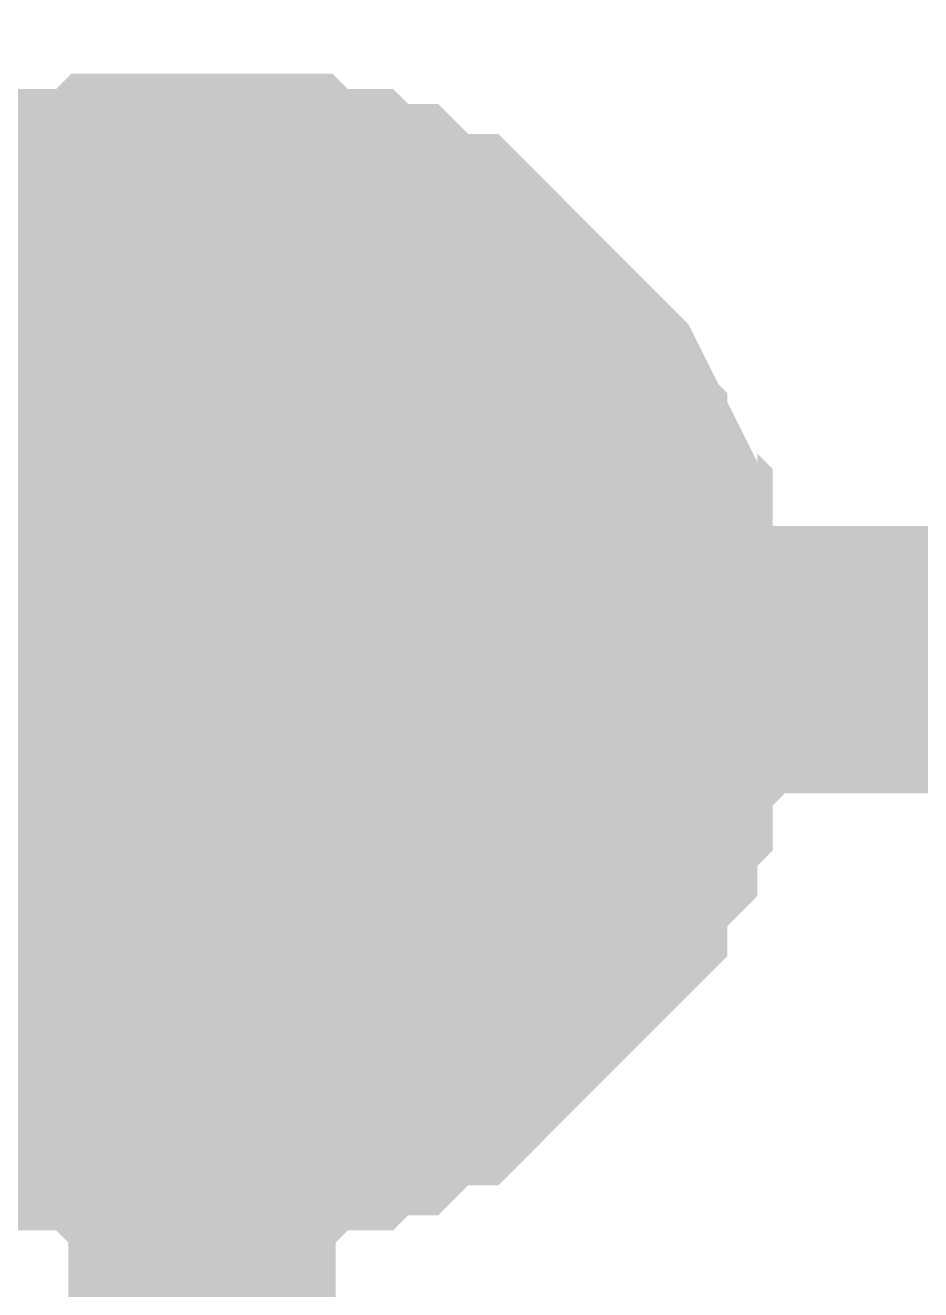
# Model space of a CAD drawing. Header units: inches. Extents: x 0 to 9.5, y -0.01 to 7.51.
# Drawn here: x 4.4926 to 4.5321, y 5.8722 to 5.928 of the extents above; entities that cross this region are included whole.
import ezdxf

# ---------------------------------------------------------------- set-up
doc = ezdxf.new("R2010")
doc.units = ezdxf.units.IN
doc.header["$MEASUREMENT"] = 0
doc.layers.add('Sheet', color=255, linetype='Continuous')

msp = doc.modelspace()

# ---------------------------------------------------------------- linework, layer by layer
at = {"layer": 'Sheet'}
for points in [[(4.300694, 5.999867, 0.0118, 0.0118, 0), (4.300694, 5.899991, 0.0118, 0.0118, 0), (4.500385, 5.899991, 0.0118, 0.0118, 0), (4.800589, 5.899991, 0.0118, 0.0118, 0), (4.800589, 6.39937, 0.0118, 0.0118, 0)], [(4.486407, 5.913974, 0.0118, 0.0118, 0), (4.487073, 5.91464, 0.0118, 0.0118, 0), (4.487738, 5.915305, 0.0118, 0.0118, 0), (4.488404, 5.915971, 0.0118, 0.0118, 0), (4.48907, 5.916637, 0.0118, 0.0118, 0), (4.489735, 5.917303, 0.0118, 0.0118, 0), (4.491066, 5.917303, 0.0118, 0.0118, 0), (4.491732, 5.917969, 0.0118, 0.0118, 0), (4.492398, 5.918635, 0.0118, 0.0118, 0), (4.493729, 5.918635, 0.0118, 0.0118, 0), (4.494395, 5.9193, 0.0118, 0.0118, 0), (4.49506, 5.9193, 0.0118, 0.0118, 0), (4.496392, 5.9193, 0.0118, 0.0118, 0), (4.497057, 5.919966, 0.0118, 0.0118, 0), (4.498388, 5.919966, 0.0118, 0.0118, 0), (4.499054, 5.919966, 0.0118, 0.0118, 0), (4.500385, 5.919966, 0.0118, 0.0118, 0)], [(4.486407, 5.913974, 0.0118, 0.0118, 0), (4.487073, 5.91464, 0.0118, 0.0118, 0), (4.487738, 5.915305, 0.0118, 0.0118, 0), (4.488404, 5.915971, 0.0118, 0.0118, 0), (4.48907, 5.916637, 0.0118, 0.0118, 0), (4.489735, 5.917303, 0.0118, 0.0118, 0), (4.491066, 5.917303, 0.0118, 0.0118, 0), (4.491732, 5.917969, 0.0118, 0.0118, 0), (4.492398, 5.918635, 0.0118, 0.0118, 0), (4.493729, 5.918635, 0.0118, 0.0118, 0), (4.494395, 5.9193, 0.0118, 0.0118, 0), (4.49506, 5.9193, 0.0118, 0.0118, 0), (4.496392, 5.9193, 0.0118, 0.0118, 0), (4.497057, 5.919966, 0.0118, 0.0118, 0), (4.498388, 5.919966, 0.0118, 0.0118, 0), (4.499054, 5.919966, 0.0118, 0.0118, 0), (4.500385, 5.919966, 0.0118, 0.0118, 0)], [(4.486407, 5.913974, 0.0118, 0.0118, 0), (4.487073, 5.91464, 0.0118, 0.0118, 0), (4.487738, 5.915305, 0.0118, 0.0118, 0), (4.488404, 5.915971, 0.0118, 0.0118, 0), (4.48907, 5.916637, 0.0118, 0.0118, 0), (4.489735, 5.917303, 0.0118, 0.0118, 0), (4.491066, 5.917303, 0.0118, 0.0118, 0), (4.491732, 5.917969, 0.0118, 0.0118, 0), (4.492398, 5.918635, 0.0118, 0.0118, 0), (4.493729, 5.918635, 0.0118, 0.0118, 0), (4.494395, 5.9193, 0.0118, 0.0118, 0), (4.49506, 5.9193, 0.0118, 0.0118, 0), (4.496392, 5.9193, 0.0118, 0.0118, 0), (4.497057, 5.919966, 0.0118, 0.0118, 0), (4.498388, 5.919966, 0.0118, 0.0118, 0), (4.499054, 5.919966, 0.0118, 0.0118, 0), (4.500385, 5.919966, 0.0118, 0.0118, 0)], [(4.486407, 5.913974, 0.0118, 0.0118, 0), (4.487073, 5.91464, 0.0118, 0.0118, 0), (4.487738, 5.915305, 0.0118, 0.0118, 0), (4.488404, 5.915971, 0.0118, 0.0118, 0), (4.48907, 5.916637, 0.0118, 0.0118, 0), (4.489735, 5.917303, 0.0118, 0.0118, 0), (4.491066, 5.917303, 0.0118, 0.0118, 0), (4.491732, 5.917969, 0.0118, 0.0118, 0), (4.492398, 5.918635, 0.0118, 0.0118, 0), (4.493729, 5.918635, 0.0118, 0.0118, 0), (4.494395, 5.9193, 0.0118, 0.0118, 0), (4.49506, 5.9193, 0.0118, 0.0118, 0), (4.496392, 5.9193, 0.0118, 0.0118, 0), (4.497057, 5.919966, 0.0118, 0.0118, 0), (4.498388, 5.919966, 0.0118, 0.0118, 0), (4.499054, 5.919966, 0.0118, 0.0118, 0), (4.500385, 5.919966, 0.0118, 0.0118, 0)], [(4.500385, 5.919966, 0.0118, 0.0118, 0), (4.500385, 5.919966, 0.0118, 0.0118, 0)], [(4.500385, 5.919966, 0.0118, 0.0118, 0), (4.501717, 5.919966, 0.0118, 0.0118, 0), (4.502382, 5.919966, 0.0118, 0.0118, 0), (4.503714, 5.919966, 0.0118, 0.0118, 0), (4.504379, 5.9193, 0.0118, 0.0118, 0), (4.50571, 5.9193, 0.0118, 0.0118, 0), (4.506376, 5.9193, 0.0118, 0.0118, 0), (4.507042, 5.918635, 0.0118, 0.0118, 0), (4.508373, 5.918635, 0.0118, 0.0118, 0), (4.509039, 5.917969, 0.0118, 0.0118, 0), (4.509704, 5.917303, 0.0118, 0.0118, 0), (4.511036, 5.917303, 0.0118, 0.0118, 0), (4.511701, 5.916637, 0.0118, 0.0118, 0), (4.512367, 5.915971, 0.0118, 0.0118, 0), (4.513033, 5.915305, 0.0118, 0.0118, 0), (4.513698, 5.91464, 0.0118, 0.0118, 0), (4.514364, 5.913974, 0.0118, 0.0118, 0), (4.515029, 5.913308, 0.0118, 0.0118, 0), (4.515695, 5.912642, 0.0118, 0.0118, 0), (4.516361, 5.911976, 0.0118, 0.0118, 0), (4.517026, 5.91131, 0.0118, 0.0118, 0), (4.517692, 5.909979, 0.0118, 0.0118, 0), (4.517692, 5.909313, 0.0118, 0.0118, 0), (4.518358, 5.908647, 0.0118, 0.0118, 0), (4.519023, 5.907315, 0.0118, 0.0118, 0), (4.519023, 5.90665, 0.0118, 0.0118, 0), (4.519689, 5.905984, 0.0118, 0.0118, 0), (4.519689, 5.904652, 0.0118, 0.0118, 0), (4.519689, 5.903986, 0.0118, 0.0118, 0), (4.520355, 5.902654, 0.0118, 0.0118, 0), (4.520355, 5.901989, 0.0118, 0.0118, 0), (4.520355, 5.900657, 0.0118, 0.0118, 0), (4.520355, 5.899991, 0.0118, 0.0118, 0)], [(4.500385, 5.919966, 0.0118, 0.0118, 0), (4.500385, 5.919966, 0.0118, 0.0118, 0)], [(4.500385, 5.919966, 0.0118, 0.0118, 0), (4.501717, 5.919966, 0.0118, 0.0118, 0), (4.502382, 5.919966, 0.0118, 0.0118, 0), (4.503714, 5.919966, 0.0118, 0.0118, 0), (4.504379, 5.9193, 0.0118, 0.0118, 0), (4.50571, 5.9193, 0.0118, 0.0118, 0), (4.506376, 5.9193, 0.0118, 0.0118, 0), (4.507042, 5.918635, 0.0118, 0.0118, 0), (4.508373, 5.918635, 0.0118, 0.0118, 0), (4.509039, 5.917969, 0.0118, 0.0118, 0), (4.509704, 5.917303, 0.0118, 0.0118, 0), (4.511036, 5.917303, 0.0118, 0.0118, 0), (4.511701, 5.916637, 0.0118, 0.0118, 0), (4.512367, 5.915971, 0.0118, 0.0118, 0), (4.513033, 5.915305, 0.0118, 0.0118, 0), (4.513698, 5.91464, 0.0118, 0.0118, 0), (4.514364, 5.913974, 0.0118, 0.0118, 0), (4.515029, 5.913308, 0.0118, 0.0118, 0), (4.515695, 5.912642, 0.0118, 0.0118, 0), (4.516361, 5.911976, 0.0118, 0.0118, 0), (4.517026, 5.91131, 0.0118, 0.0118, 0), (4.517692, 5.909979, 0.0118, 0.0118, 0), (4.517692, 5.909313, 0.0118, 0.0118, 0), (4.518358, 5.908647, 0.0118, 0.0118, 0), (4.519023, 5.907315, 0.0118, 0.0118, 0), (4.519023, 5.90665, 0.0118, 0.0118, 0), (4.519689, 5.905984, 0.0118, 0.0118, 0), (4.519689, 5.904652, 0.0118, 0.0118, 0), (4.519689, 5.903986, 0.0118, 0.0118, 0), (4.520355, 5.902654, 0.0118, 0.0118, 0), (4.520355, 5.901989, 0.0118, 0.0118, 0), (4.520355, 5.900657, 0.0118, 0.0118, 0), (4.520355, 5.899991, 0.0118, 0.0118, 0)], [(4.500385, 5.919966, 0.0118, 0.0118, 0), (4.500385, 5.919966, 0.0118, 0.0118, 0)], [(4.500385, 5.919966, 0.0118, 0.0118, 0), (4.501717, 5.919966, 0.0118, 0.0118, 0), (4.502382, 5.919966, 0.0118, 0.0118, 0), (4.503714, 5.919966, 0.0118, 0.0118, 0), (4.504379, 5.9193, 0.0118, 0.0118, 0), (4.50571, 5.9193, 0.0118, 0.0118, 0), (4.506376, 5.9193, 0.0118, 0.0118, 0), (4.507042, 5.918635, 0.0118, 0.0118, 0), (4.508373, 5.918635, 0.0118, 0.0118, 0), (4.509039, 5.917969, 0.0118, 0.0118, 0), (4.509704, 5.917303, 0.0118, 0.0118, 0), (4.511036, 5.917303, 0.0118, 0.0118, 0), (4.511701, 5.916637, 0.0118, 0.0118, 0), (4.512367, 5.915971, 0.0118, 0.0118, 0), (4.513033, 5.915305, 0.0118, 0.0118, 0), (4.513698, 5.91464, 0.0118, 0.0118, 0), (4.514364, 5.913974, 0.0118, 0.0118, 0), (4.515029, 5.913308, 0.0118, 0.0118, 0), (4.515695, 5.912642, 0.0118, 0.0118, 0), (4.516361, 5.911976, 0.0118, 0.0118, 0), (4.517026, 5.91131, 0.0118, 0.0118, 0), (4.517692, 5.909979, 0.0118, 0.0118, 0), (4.517692, 5.909313, 0.0118, 0.0118, 0), (4.518358, 5.908647, 0.0118, 0.0118, 0), (4.519023, 5.907315, 0.0118, 0.0118, 0), (4.519023, 5.90665, 0.0118, 0.0118, 0), (4.519689, 5.905984, 0.0118, 0.0118, 0), (4.519689, 5.904652, 0.0118, 0.0118, 0), (4.519689, 5.903986, 0.0118, 0.0118, 0), (4.520355, 5.902654, 0.0118, 0.0118, 0), (4.520355, 5.901989, 0.0118, 0.0118, 0), (4.520355, 5.900657, 0.0118, 0.0118, 0), (4.520355, 5.899991, 0.0118, 0.0118, 0)], [(4.500385, 5.919966, 0.0118, 0.0118, 0), (4.500385, 5.919966, 0.0118, 0.0118, 0)], [(4.500385, 5.919966, 0.0118, 0.0118, 0), (4.501717, 5.919966, 0.0118, 0.0118, 0), (4.502382, 5.919966, 0.0118, 0.0118, 0), (4.503714, 5.919966, 0.0118, 0.0118, 0), (4.504379, 5.9193, 0.0118, 0.0118, 0), (4.50571, 5.9193, 0.0118, 0.0118, 0), (4.506376, 5.9193, 0.0118, 0.0118, 0), (4.507042, 5.918635, 0.0118, 0.0118, 0), (4.508373, 5.918635, 0.0118, 0.0118, 0), (4.509039, 5.917969, 0.0118, 0.0118, 0), (4.509704, 5.917303, 0.0118, 0.0118, 0), (4.511036, 5.917303, 0.0118, 0.0118, 0), (4.511701, 5.916637, 0.0118, 0.0118, 0), (4.512367, 5.915971, 0.0118, 0.0118, 0), (4.513033, 5.915305, 0.0118, 0.0118, 0), (4.513698, 5.91464, 0.0118, 0.0118, 0), (4.514364, 5.913974, 0.0118, 0.0118, 0), (4.515029, 5.913308, 0.0118, 0.0118, 0), (4.515695, 5.912642, 0.0118, 0.0118, 0), (4.516361, 5.911976, 0.0118, 0.0118, 0), (4.517026, 5.91131, 0.0118, 0.0118, 0), (4.517692, 5.909979, 0.0118, 0.0118, 0), (4.517692, 5.909313, 0.0118, 0.0118, 0), (4.518358, 5.908647, 0.0118, 0.0118, 0), (4.519023, 5.907315, 0.0118, 0.0118, 0), (4.519023, 5.90665, 0.0118, 0.0118, 0), (4.519689, 5.905984, 0.0118, 0.0118, 0), (4.519689, 5.904652, 0.0118, 0.0118, 0), (4.519689, 5.903986, 0.0118, 0.0118, 0), (4.520355, 5.902654, 0.0118, 0.0118, 0), (4.520355, 5.901989, 0.0118, 0.0118, 0), (4.520355, 5.900657, 0.0118, 0.0118, 0), (4.520355, 5.899991, 0.0118, 0.0118, 0)], [(4.489735, 5.917303, 0.0039, 0.0039, 0), (4.491066, 5.917303, 0.0039, 0.0039, 0), (4.491732, 5.917969, 0.0039, 0.0039, 0), (4.492398, 5.918635, 0.0039, 0.0039, 0), (4.493729, 5.918635, 0.0039, 0.0039, 0), (4.494395, 5.9193, 0.0039, 0.0039, 0), (4.49506, 5.9193, 0.0039, 0.0039, 0), (4.496392, 5.9193, 0.0039, 0.0039, 0), (4.497057, 5.919966, 0.0039, 0.0039, 0), (4.498388, 5.919966, 0.0039, 0.0039, 0), (4.499054, 5.919966, 0.0039, 0.0039, 0), (4.500385, 5.919966, 0.0039, 0.0039, 0)], [(4.489735, 5.917303, 0.0039, 0.0039, 0), (4.491066, 5.917303, 0.0039, 0.0039, 0), (4.491732, 5.917969, 0.0039, 0.0039, 0), (4.492398, 5.918635, 0.0039, 0.0039, 0), (4.493729, 5.918635, 0.0039, 0.0039, 0), (4.494395, 5.9193, 0.0039, 0.0039, 0), (4.49506, 5.9193, 0.0039, 0.0039, 0), (4.496392, 5.9193, 0.0039, 0.0039, 0), (4.497057, 5.919966, 0.0039, 0.0039, 0), (4.498388, 5.919966, 0.0039, 0.0039, 0), (4.499054, 5.919966, 0.0039, 0.0039, 0), (4.500385, 5.919966, 0.0039, 0.0039, 0)], [(4.489735, 5.917303, 0.0039, 0.0039, 0), (4.491066, 5.917303, 0.0039, 0.0039, 0), (4.491732, 5.917969, 0.0039, 0.0039, 0), (4.492398, 5.918635, 0.0039, 0.0039, 0), (4.493729, 5.918635, 0.0039, 0.0039, 0), (4.494395, 5.9193, 0.0039, 0.0039, 0), (4.49506, 5.9193, 0.0039, 0.0039, 0), (4.496392, 5.9193, 0.0039, 0.0039, 0), (4.497057, 5.919966, 0.0039, 0.0039, 0), (4.498388, 5.919966, 0.0039, 0.0039, 0), (4.499054, 5.919966, 0.0039, 0.0039, 0), (4.500385, 5.919966, 0.0039, 0.0039, 0)], [(4.489735, 5.917303, 0.0039, 0.0039, 0), (4.491066, 5.917303, 0.0039, 0.0039, 0), (4.491732, 5.917969, 0.0039, 0.0039, 0), (4.492398, 5.918635, 0.0039, 0.0039, 0), (4.493729, 5.918635, 0.0039, 0.0039, 0), (4.494395, 5.9193, 0.0039, 0.0039, 0), (4.49506, 5.9193, 0.0039, 0.0039, 0), (4.496392, 5.9193, 0.0039, 0.0039, 0), (4.497057, 5.919966, 0.0039, 0.0039, 0), (4.498388, 5.919966, 0.0039, 0.0039, 0), (4.499054, 5.919966, 0.0039, 0.0039, 0), (4.500385, 5.919966, 0.0039, 0.0039, 0)], [(4.500385, 5.919966, 0.0039, 0.0039, 0), (4.500385, 5.919966, 0.0039, 0.0039, 0)], [(4.500385, 5.919966, 0.0039, 0.0039, 0), (4.501717, 5.919966, 0.0039, 0.0039, 0), (4.502382, 5.919966, 0.0039, 0.0039, 0), (4.503714, 5.919966, 0.0039, 0.0039, 0), (4.504379, 5.9193, 0.0039, 0.0039, 0), (4.50571, 5.9193, 0.0039, 0.0039, 0), (4.506376, 5.9193, 0.0039, 0.0039, 0), (4.507042, 5.918635, 0.0039, 0.0039, 0), (4.508373, 5.918635, 0.0039, 0.0039, 0), (4.509039, 5.917969, 0.0039, 0.0039, 0), (4.509704, 5.917303, 0.0039, 0.0039, 0), (4.511036, 5.917303, 0.0039, 0.0039, 0), (4.511701, 5.916637, 0.0039, 0.0039, 0), (4.512367, 5.915971, 0.0039, 0.0039, 0), (4.513033, 5.915305, 0.0039, 0.0039, 0), (4.513698, 5.91464, 0.0039, 0.0039, 0), (4.514364, 5.913974, 0.0039, 0.0039, 0), (4.515029, 5.913308, 0.0039, 0.0039, 0), (4.515695, 5.912642, 0.0039, 0.0039, 0), (4.516361, 5.911976, 0.0039, 0.0039, 0), (4.517026, 5.91131, 0.0039, 0.0039, 0), (4.517692, 5.909979, 0.0039, 0.0039, 0), (4.517692, 5.909313, 0.0039, 0.0039, 0), (4.518358, 5.908647, 0.0039, 0.0039, 0), (4.519023, 5.907315, 0.0039, 0.0039, 0), (4.519023, 5.90665, 0.0039, 0.0039, 0), (4.519689, 5.905984, 0.0039, 0.0039, 0), (4.519689, 5.904652, 0.0039, 0.0039, 0), (4.519689, 5.903986, 0.0039, 0.0039, 0), (4.520355, 5.902654, 0.0039, 0.0039, 0), (4.520355, 5.901989, 0.0039, 0.0039, 0), (4.520355, 5.900657, 0.0039, 0.0039, 0), (4.520355, 5.899991, 0.0039, 0.0039, 0)], [(4.500385, 5.919966, 0.0039, 0.0039, 0), (4.500385, 5.919966, 0.0039, 0.0039, 0)], [(4.500385, 5.919966, 0.0039, 0.0039, 0), (4.501717, 5.919966, 0.0039, 0.0039, 0), (4.502382, 5.919966, 0.0039, 0.0039, 0), (4.503714, 5.919966, 0.0039, 0.0039, 0), (4.504379, 5.9193, 0.0039, 0.0039, 0), (4.50571, 5.9193, 0.0039, 0.0039, 0), (4.506376, 5.9193, 0.0039, 0.0039, 0), (4.507042, 5.918635, 0.0039, 0.0039, 0), (4.508373, 5.918635, 0.0039, 0.0039, 0), (4.509039, 5.917969, 0.0039, 0.0039, 0), (4.509704, 5.917303, 0.0039, 0.0039, 0), (4.511036, 5.917303, 0.0039, 0.0039, 0), (4.511701, 5.916637, 0.0039, 0.0039, 0), (4.512367, 5.915971, 0.0039, 0.0039, 0), (4.513033, 5.915305, 0.0039, 0.0039, 0), (4.513698, 5.91464, 0.0039, 0.0039, 0), (4.514364, 5.913974, 0.0039, 0.0039, 0), (4.515029, 5.913308, 0.0039, 0.0039, 0), (4.515695, 5.912642, 0.0039, 0.0039, 0), (4.516361, 5.911976, 0.0039, 0.0039, 0), (4.517026, 5.91131, 0.0039, 0.0039, 0), (4.517692, 5.909979, 0.0039, 0.0039, 0), (4.517692, 5.909313, 0.0039, 0.0039, 0), (4.518358, 5.908647, 0.0039, 0.0039, 0), (4.519023, 5.907315, 0.0039, 0.0039, 0), (4.519023, 5.90665, 0.0039, 0.0039, 0), (4.519689, 5.905984, 0.0039, 0.0039, 0), (4.519689, 5.904652, 0.0039, 0.0039, 0), (4.519689, 5.903986, 0.0039, 0.0039, 0), (4.520355, 5.902654, 0.0039, 0.0039, 0), (4.520355, 5.901989, 0.0039, 0.0039, 0), (4.520355, 5.900657, 0.0039, 0.0039, 0), (4.520355, 5.899991, 0.0039, 0.0039, 0)], [(4.500385, 5.919966, 0.0039, 0.0039, 0), (4.500385, 5.919966, 0.0039, 0.0039, 0)], [(4.500385, 5.919966, 0.0039, 0.0039, 0), (4.501717, 5.919966, 0.0039, 0.0039, 0), (4.502382, 5.919966, 0.0039, 0.0039, 0), (4.503714, 5.919966, 0.0039, 0.0039, 0), (4.504379, 5.9193, 0.0039, 0.0039, 0), (4.50571, 5.9193, 0.0039, 0.0039, 0), (4.506376, 5.9193, 0.0039, 0.0039, 0), (4.507042, 5.918635, 0.0039, 0.0039, 0), (4.508373, 5.918635, 0.0039, 0.0039, 0), (4.509039, 5.917969, 0.0039, 0.0039, 0), (4.509704, 5.917303, 0.0039, 0.0039, 0), (4.511036, 5.917303, 0.0039, 0.0039, 0), (4.511701, 5.916637, 0.0039, 0.0039, 0), (4.512367, 5.915971, 0.0039, 0.0039, 0), (4.513033, 5.915305, 0.0039, 0.0039, 0), (4.513698, 5.91464, 0.0039, 0.0039, 0), (4.514364, 5.913974, 0.0039, 0.0039, 0), (4.515029, 5.913308, 0.0039, 0.0039, 0), (4.515695, 5.912642, 0.0039, 0.0039, 0), (4.516361, 5.911976, 0.0039, 0.0039, 0), (4.517026, 5.91131, 0.0039, 0.0039, 0), (4.517692, 5.909979, 0.0039, 0.0039, 0), (4.517692, 5.909313, 0.0039, 0.0039, 0), (4.518358, 5.908647, 0.0039, 0.0039, 0), (4.519023, 5.907315, 0.0039, 0.0039, 0), (4.519023, 5.90665, 0.0039, 0.0039, 0), (4.519689, 5.905984, 0.0039, 0.0039, 0), (4.519689, 5.904652, 0.0039, 0.0039, 0), (4.519689, 5.903986, 0.0039, 0.0039, 0), (4.520355, 5.902654, 0.0039, 0.0039, 0), (4.520355, 5.901989, 0.0039, 0.0039, 0), (4.520355, 5.900657, 0.0039, 0.0039, 0), (4.520355, 5.899991, 0.0039, 0.0039, 0)], [(4.500385, 5.919966, 0.0039, 0.0039, 0), (4.500385, 5.919966, 0.0039, 0.0039, 0)], [(4.500385, 5.919966, 0.0039, 0.0039, 0), (4.501717, 5.919966, 0.0039, 0.0039, 0), (4.502382, 5.919966, 0.0039, 0.0039, 0), (4.503714, 5.919966, 0.0039, 0.0039, 0), (4.504379, 5.9193, 0.0039, 0.0039, 0), (4.50571, 5.9193, 0.0039, 0.0039, 0), (4.506376, 5.9193, 0.0039, 0.0039, 0), (4.507042, 5.918635, 0.0039, 0.0039, 0), (4.508373, 5.918635, 0.0039, 0.0039, 0), (4.509039, 5.917969, 0.0039, 0.0039, 0), (4.509704, 5.917303, 0.0039, 0.0039, 0), (4.511036, 5.917303, 0.0039, 0.0039, 0), (4.511701, 5.916637, 0.0039, 0.0039, 0), (4.512367, 5.915971, 0.0039, 0.0039, 0), (4.513033, 5.915305, 0.0039, 0.0039, 0), (4.513698, 5.91464, 0.0039, 0.0039, 0), (4.514364, 5.913974, 0.0039, 0.0039, 0), (4.515029, 5.913308, 0.0039, 0.0039, 0), (4.515695, 5.912642, 0.0039, 0.0039, 0), (4.516361, 5.911976, 0.0039, 0.0039, 0), (4.517026, 5.91131, 0.0039, 0.0039, 0), (4.517692, 5.909979, 0.0039, 0.0039, 0), (4.517692, 5.909313, 0.0039, 0.0039, 0), (4.518358, 5.908647, 0.0039, 0.0039, 0), (4.519023, 5.907315, 0.0039, 0.0039, 0), (4.519023, 5.90665, 0.0039, 0.0039, 0), (4.519689, 5.905984, 0.0039, 0.0039, 0), (4.519689, 5.904652, 0.0039, 0.0039, 0), (4.519689, 5.903986, 0.0039, 0.0039, 0), (4.520355, 5.902654, 0.0039, 0.0039, 0), (4.520355, 5.901989, 0.0039, 0.0039, 0), (4.520355, 5.900657, 0.0039, 0.0039, 0), (4.520355, 5.899991, 0.0039, 0.0039, 0)], [(4.500385, 5.899991, 0.0118, 0.0118, 0), (4.500385, 5.79945, 0.0118, 0.0118, 0)], [(4.520355, 5.899991, 0.0118, 0.0118, 0), (4.520355, 5.898659, 0.0118, 0.0118, 0), (4.520355, 5.897994, 0.0118, 0.0118, 0), (4.520355, 5.896662, 0.0118, 0.0118, 0), (4.519689, 5.895996, 0.0118, 0.0118, 0), (4.519689, 5.894664, 0.0118, 0.0118, 0), (4.519689, 5.893999, 0.0118, 0.0118, 0), (4.519023, 5.893333, 0.0118, 0.0118, 0), (4.519023, 5.892001, 0.0118, 0.0118, 0), (4.518358, 5.891335, 0.0118, 0.0118, 0), (4.517692, 5.890669, 0.0118, 0.0118, 0), (4.517692, 5.889338, 0.0118, 0.0118, 0), (4.517026, 5.888672, 0.0118, 0.0118, 0), (4.516361, 5.888006, 0.0118, 0.0118, 0), (4.515695, 5.88734, 0.0118, 0.0118, 0), (4.515029, 5.886674, 0.0118, 0.0118, 0), (4.514364, 5.886009, 0.0118, 0.0118, 0), (4.513698, 5.885343, 0.0118, 0.0118, 0), (4.513033, 5.884677, 0.0118, 0.0118, 0), (4.512367, 5.884011, 0.0118, 0.0118, 0), (4.511701, 5.883345, 0.0118, 0.0118, 0), (4.511036, 5.882679, 0.0118, 0.0118, 0), (4.509704, 5.882679, 0.0118, 0.0118, 0), (4.509039, 5.882013, 0.0118, 0.0118, 0), (4.508373, 5.881348, 0.0118, 0.0118, 0), (4.507042, 5.881348, 0.0118, 0.0118, 0), (4.506376, 5.880682, 0.0118, 0.0118, 0), (4.50571, 5.880682, 0.0118, 0.0118, 0), (4.504379, 5.880682, 0.0118, 0.0118, 0), (4.503714, 5.880016, 0.0118, 0.0118, 0), (4.502382, 5.880016, 0.0118, 0.0118, 0), (4.501717, 5.880016, 0.0118, 0.0118, 0), (4.500385, 5.880016, 0.0118, 0.0118, 0)], [(4.520355, 5.899991, 0.0118, 0.0118, 0), (4.520355, 5.898659, 0.0118, 0.0118, 0), (4.520355, 5.897994, 0.0118, 0.0118, 0), (4.520355, 5.896662, 0.0118, 0.0118, 0), (4.519689, 5.895996, 0.0118, 0.0118, 0), (4.519689, 5.894664, 0.0118, 0.0118, 0), (4.519689, 5.893999, 0.0118, 0.0118, 0), (4.519023, 5.893333, 0.0118, 0.0118, 0), (4.519023, 5.892001, 0.0118, 0.0118, 0), (4.518358, 5.891335, 0.0118, 0.0118, 0), (4.517692, 5.890669, 0.0118, 0.0118, 0), (4.517692, 5.889338, 0.0118, 0.0118, 0), (4.517026, 5.888672, 0.0118, 0.0118, 0), (4.516361, 5.888006, 0.0118, 0.0118, 0), (4.515695, 5.88734, 0.0118, 0.0118, 0), (4.515029, 5.886674, 0.0118, 0.0118, 0), (4.514364, 5.886009, 0.0118, 0.0118, 0), (4.513698, 5.885343, 0.0118, 0.0118, 0), (4.513033, 5.884677, 0.0118, 0.0118, 0), (4.512367, 5.884011, 0.0118, 0.0118, 0), (4.511701, 5.883345, 0.0118, 0.0118, 0), (4.511036, 5.882679, 0.0118, 0.0118, 0), (4.509704, 5.882679, 0.0118, 0.0118, 0), (4.509039, 5.882013, 0.0118, 0.0118, 0), (4.508373, 5.881348, 0.0118, 0.0118, 0), (4.507042, 5.881348, 0.0118, 0.0118, 0), (4.506376, 5.880682, 0.0118, 0.0118, 0), (4.50571, 5.880682, 0.0118, 0.0118, 0), (4.504379, 5.880682, 0.0118, 0.0118, 0), (4.503714, 5.880016, 0.0118, 0.0118, 0), (4.502382, 5.880016, 0.0118, 0.0118, 0), (4.501717, 5.880016, 0.0118, 0.0118, 0), (4.500385, 5.880016, 0.0118, 0.0118, 0)], [(4.520355, 5.899991, 0.0118, 0.0118, 0), (4.520355, 5.898659, 0.0118, 0.0118, 0), (4.520355, 5.897994, 0.0118, 0.0118, 0), (4.520355, 5.896662, 0.0118, 0.0118, 0), (4.519689, 5.895996, 0.0118, 0.0118, 0), (4.519689, 5.894664, 0.0118, 0.0118, 0), (4.519689, 5.893999, 0.0118, 0.0118, 0), (4.519023, 5.893333, 0.0118, 0.0118, 0), (4.519023, 5.892001, 0.0118, 0.0118, 0), (4.518358, 5.891335, 0.0118, 0.0118, 0), (4.517692, 5.890669, 0.0118, 0.0118, 0), (4.517692, 5.889338, 0.0118, 0.0118, 0), (4.517026, 5.888672, 0.0118, 0.0118, 0), (4.516361, 5.888006, 0.0118, 0.0118, 0), (4.515695, 5.88734, 0.0118, 0.0118, 0), (4.515029, 5.886674, 0.0118, 0.0118, 0), (4.514364, 5.886009, 0.0118, 0.0118, 0), (4.513698, 5.885343, 0.0118, 0.0118, 0), (4.513033, 5.884677, 0.0118, 0.0118, 0), (4.512367, 5.884011, 0.0118, 0.0118, 0), (4.511701, 5.883345, 0.0118, 0.0118, 0), (4.511036, 5.882679, 0.0118, 0.0118, 0), (4.509704, 5.882679, 0.0118, 0.0118, 0), (4.509039, 5.882013, 0.0118, 0.0118, 0), (4.508373, 5.881348, 0.0118, 0.0118, 0), (4.507042, 5.881348, 0.0118, 0.0118, 0), (4.506376, 5.880682, 0.0118, 0.0118, 0), (4.50571, 5.880682, 0.0118, 0.0118, 0), (4.504379, 5.880682, 0.0118, 0.0118, 0), (4.503714, 5.880016, 0.0118, 0.0118, 0), (4.502382, 5.880016, 0.0118, 0.0118, 0), (4.501717, 5.880016, 0.0118, 0.0118, 0), (4.500385, 5.880016, 0.0118, 0.0118, 0)], [(4.520355, 5.899991, 0.0118, 0.0118, 0), (4.520355, 5.898659, 0.0118, 0.0118, 0), (4.520355, 5.897994, 0.0118, 0.0118, 0), (4.520355, 5.896662, 0.0118, 0.0118, 0), (4.519689, 5.895996, 0.0118, 0.0118, 0), (4.519689, 5.894664, 0.0118, 0.0118, 0), (4.519689, 5.893999, 0.0118, 0.0118, 0), (4.519023, 5.893333, 0.0118, 0.0118, 0), (4.519023, 5.892001, 0.0118, 0.0118, 0), (4.518358, 5.891335, 0.0118, 0.0118, 0), (4.517692, 5.890669, 0.0118, 0.0118, 0), (4.517692, 5.889338, 0.0118, 0.0118, 0), (4.517026, 5.888672, 0.0118, 0.0118, 0), (4.516361, 5.888006, 0.0118, 0.0118, 0), (4.515695, 5.88734, 0.0118, 0.0118, 0), (4.515029, 5.886674, 0.0118, 0.0118, 0), (4.514364, 5.886009, 0.0118, 0.0118, 0), (4.513698, 5.885343, 0.0118, 0.0118, 0), (4.513033, 5.884677, 0.0118, 0.0118, 0), (4.512367, 5.884011, 0.0118, 0.0118, 0), (4.511701, 5.883345, 0.0118, 0.0118, 0), (4.511036, 5.882679, 0.0118, 0.0118, 0), (4.509704, 5.882679, 0.0118, 0.0118, 0), (4.509039, 5.882013, 0.0118, 0.0118, 0), (4.508373, 5.881348, 0.0118, 0.0118, 0), (4.507042, 5.881348, 0.0118, 0.0118, 0), (4.506376, 5.880682, 0.0118, 0.0118, 0), (4.50571, 5.880682, 0.0118, 0.0118, 0), (4.504379, 5.880682, 0.0118, 0.0118, 0), (4.503714, 5.880016, 0.0118, 0.0118, 0), (4.502382, 5.880016, 0.0118, 0.0118, 0), (4.501717, 5.880016, 0.0118, 0.0118, 0), (4.500385, 5.880016, 0.0118, 0.0118, 0)], [(4.520355, 5.899991, 0.0118, 0.0118, 0), (4.520355, 5.899991, 0.0118, 0.0118, 0), (4.520355, 5.899991, 0.0118, 0.0118, 0), (4.520355, 5.899991, 0.0118, 0.0118, 0), (4.520355, 5.899991, 0.0118, 0.0118, 0), (4.520355, 5.899991, 0.0118, 0.0118, 0), (4.520355, 5.899991, 0.0118, 0.0118, 0), (4.520355, 5.899991, 0.0118, 0.0118, 0), (4.520355, 5.899991, 0.0118, 0.0118, 0), (4.520355, 5.899991, 0.0118, 0.0118, 0), (4.520355, 5.899991, 0.0118, 0.0118, 0), (4.520355, 5.899991, 0.0118, 0.0118, 0), (4.520355, 5.899991, 0.0118, 0.0118, 0), (4.520355, 5.899991, 0.0118, 0.0118, 0), (4.520355, 5.899991, 0.0118, 0.0118, 0), (4.520355, 5.899991, 0.0118, 0.0118, 0), (4.520355, 5.899991, 0.0118, 0.0118, 0), (4.520355, 5.899991, 0.0118, 0.0118, 0), (4.520355, 5.899991, 0.0118, 0.0118, 0), (4.520355, 5.899991, 0.0118, 0.0118, 0), (4.520355, 5.899991, 0.0118, 0.0118, 0), (4.520355, 5.899991, 0.0118, 0.0118, 0), (4.520355, 5.899991, 0.0118, 0.0118, 0), (4.520355, 5.899991, 0.0118, 0.0118, 0), (4.520355, 5.899991, 0.0118, 0.0118, 0), (4.520355, 5.899991, 0.0118, 0.0118, 0), (4.520355, 5.899991, 0.0118, 0.0118, 0), (4.520355, 5.899991, 0.0118, 0.0118, 0), (4.520355, 5.899991, 0.0118, 0.0118, 0), (4.520355, 5.899991, 0.0118, 0.0118, 0), (4.520355, 5.899991, 0.0118, 0.0118, 0), (4.520355, 5.899991, 0.0118, 0.0118, 0), (4.520355, 5.899991, 0.0118, 0.0118, 0)], [(4.520355, 5.899991, 0.0118, 0.0118, 0), (4.520355, 5.899991, 0.0118, 0.0118, 0)], [(4.520355, 5.899991, 0.0118, 0.0118, 0), (4.520355, 5.899991, 0.0118, 0.0118, 0), (4.520355, 5.899991, 0.0118, 0.0118, 0), (4.520355, 5.899991, 0.0118, 0.0118, 0), (4.520355, 5.899991, 0.0118, 0.0118, 0), (4.520355, 5.899991, 0.0118, 0.0118, 0), (4.520355, 5.899991, 0.0118, 0.0118, 0), (4.520355, 5.899991, 0.0118, 0.0118, 0), (4.520355, 5.899991, 0.0118, 0.0118, 0), (4.520355, 5.899991, 0.0118, 0.0118, 0), (4.520355, 5.899991, 0.0118, 0.0118, 0), (4.520355, 5.899991, 0.0118, 0.0118, 0), (4.520355, 5.899991, 0.0118, 0.0118, 0), (4.520355, 5.899991, 0.0118, 0.0118, 0), (4.520355, 5.899991, 0.0118, 0.0118, 0), (4.520355, 5.899991, 0.0118, 0.0118, 0), (4.520355, 5.899991, 0.0118, 0.0118, 0), (4.520355, 5.899991, 0.0118, 0.0118, 0), (4.520355, 5.899991, 0.0118, 0.0118, 0), (4.520355, 5.899991, 0.0118, 0.0118, 0), (4.520355, 5.899991, 0.0118, 0.0118, 0), (4.520355, 5.899991, 0.0118, 0.0118, 0), (4.520355, 5.899991, 0.0118, 0.0118, 0), (4.520355, 5.899991, 0.0118, 0.0118, 0), (4.520355, 5.899991, 0.0118, 0.0118, 0), (4.520355, 5.899991, 0.0118, 0.0118, 0), (4.520355, 5.899991, 0.0118, 0.0118, 0), (4.520355, 5.899991, 0.0118, 0.0118, 0), (4.520355, 5.899991, 0.0118, 0.0118, 0), (4.520355, 5.899991, 0.0118, 0.0118, 0), (4.520355, 5.899991, 0.0118, 0.0118, 0), (4.520355, 5.899991, 0.0118, 0.0118, 0), (4.520355, 5.899991, 0.0118, 0.0118, 0)], [(4.520355, 5.899991, 0.0118, 0.0118, 0), (4.520355, 5.899991, 0.0118, 0.0118, 0)], [(4.520355, 5.899991, 0.0118, 0.0118, 0), (4.520355, 5.899991, 0.0118, 0.0118, 0), (4.520355, 5.899991, 0.0118, 0.0118, 0), (4.520355, 5.899991, 0.0118, 0.0118, 0), (4.520355, 5.899991, 0.0118, 0.0118, 0), (4.520355, 5.899991, 0.0118, 0.0118, 0), (4.520355, 5.899991, 0.0118, 0.0118, 0), (4.520355, 5.899991, 0.0118, 0.0118, 0), (4.520355, 5.899991, 0.0118, 0.0118, 0), (4.520355, 5.899991, 0.0118, 0.0118, 0), (4.520355, 5.899991, 0.0118, 0.0118, 0), (4.520355, 5.899991, 0.0118, 0.0118, 0), (4.520355, 5.899991, 0.0118, 0.0118, 0), (4.520355, 5.899991, 0.0118, 0.0118, 0), (4.520355, 5.899991, 0.0118, 0.0118, 0), (4.520355, 5.899991, 0.0118, 0.0118, 0), (4.520355, 5.899991, 0.0118, 0.0118, 0), (4.520355, 5.899991, 0.0118, 0.0118, 0), (4.520355, 5.899991, 0.0118, 0.0118, 0), (4.520355, 5.899991, 0.0118, 0.0118, 0), (4.520355, 5.899991, 0.0118, 0.0118, 0), (4.520355, 5.899991, 0.0118, 0.0118, 0), (4.520355, 5.899991, 0.0118, 0.0118, 0), (4.520355, 5.899991, 0.0118, 0.0118, 0), (4.520355, 5.899991, 0.0118, 0.0118, 0), (4.520355, 5.899991, 0.0118, 0.0118, 0), (4.520355, 5.899991, 0.0118, 0.0118, 0), (4.520355, 5.899991, 0.0118, 0.0118, 0), (4.520355, 5.899991, 0.0118, 0.0118, 0), (4.520355, 5.899991, 0.0118, 0.0118, 0), (4.520355, 5.899991, 0.0118, 0.0118, 0), (4.520355, 5.899991, 0.0118, 0.0118, 0), (4.520355, 5.899991, 0.0118, 0.0118, 0)], [(4.520355, 5.899991, 0.0118, 0.0118, 0), (4.520355, 5.899991, 0.0118, 0.0118, 0)], [(4.520355, 5.899991, 0.0118, 0.0118, 0), (4.520355, 5.899991, 0.0118, 0.0118, 0), (4.520355, 5.899991, 0.0118, 0.0118, 0), (4.520355, 5.899991, 0.0118, 0.0118, 0), (4.520355, 5.899991, 0.0118, 0.0118, 0), (4.520355, 5.899991, 0.0118, 0.0118, 0), (4.520355, 5.899991, 0.0118, 0.0118, 0), (4.520355, 5.899991, 0.0118, 0.0118, 0), (4.520355, 5.899991, 0.0118, 0.0118, 0), (4.520355, 5.899991, 0.0118, 0.0118, 0), (4.520355, 5.899991, 0.0118, 0.0118, 0), (4.520355, 5.899991, 0.0118, 0.0118, 0), (4.520355, 5.899991, 0.0118, 0.0118, 0), (4.520355, 5.899991, 0.0118, 0.0118, 0), (4.520355, 5.899991, 0.0118, 0.0118, 0), (4.520355, 5.899991, 0.0118, 0.0118, 0), (4.520355, 5.899991, 0.0118, 0.0118, 0), (4.520355, 5.899991, 0.0118, 0.0118, 0), (4.520355, 5.899991, 0.0118, 0.0118, 0), (4.520355, 5.899991, 0.0118, 0.0118, 0), (4.520355, 5.899991, 0.0118, 0.0118, 0), (4.520355, 5.899991, 0.0118, 0.0118, 0), (4.520355, 5.899991, 0.0118, 0.0118, 0), (4.520355, 5.899991, 0.0118, 0.0118, 0), (4.520355, 5.899991, 0.0118, 0.0118, 0), (4.520355, 5.899991, 0.0118, 0.0118, 0), (4.520355, 5.899991, 0.0118, 0.0118, 0), (4.520355, 5.899991, 0.0118, 0.0118, 0), (4.520355, 5.899991, 0.0118, 0.0118, 0), (4.520355, 5.899991, 0.0118, 0.0118, 0), (4.520355, 5.899991, 0.0118, 0.0118, 0), (4.520355, 5.899991, 0.0118, 0.0118, 0), (4.520355, 5.899991, 0.0118, 0.0118, 0)], [(4.520355, 5.899991, 0.0118, 0.0118, 0), (4.520355, 5.899991, 0.0118, 0.0118, 0)], [(4.520355, 5.899991, 0.0039, 0.0039, 0), (4.520355, 5.898659, 0.0039, 0.0039, 0), (4.520355, 5.897994, 0.0039, 0.0039, 0), (4.520355, 5.896662, 0.0039, 0.0039, 0), (4.519689, 5.895996, 0.0039, 0.0039, 0), (4.519689, 5.894664, 0.0039, 0.0039, 0), (4.519689, 5.893999, 0.0039, 0.0039, 0), (4.519023, 5.893333, 0.0039, 0.0039, 0), (4.519023, 5.892001, 0.0039, 0.0039, 0), (4.518358, 5.891335, 0.0039, 0.0039, 0), (4.517692, 5.890669, 0.0039, 0.0039, 0), (4.517692, 5.889338, 0.0039, 0.0039, 0), (4.517026, 5.888672, 0.0039, 0.0039, 0), (4.516361, 5.888006, 0.0039, 0.0039, 0), (4.515695, 5.88734, 0.0039, 0.0039, 0), (4.515029, 5.886674, 0.0039, 0.0039, 0), (4.514364, 5.886009, 0.0039, 0.0039, 0), (4.513698, 5.885343, 0.0039, 0.0039, 0), (4.513033, 5.884677, 0.0039, 0.0039, 0), (4.512367, 5.884011, 0.0039, 0.0039, 0), (4.511701, 5.883345, 0.0039, 0.0039, 0), (4.511036, 5.882679, 0.0039, 0.0039, 0), (4.509704, 5.882679, 0.0039, 0.0039, 0), (4.509039, 5.882013, 0.0039, 0.0039, 0), (4.508373, 5.881348, 0.0039, 0.0039, 0), (4.507042, 5.881348, 0.0039, 0.0039, 0), (4.506376, 5.880682, 0.0039, 0.0039, 0), (4.50571, 5.880682, 0.0039, 0.0039, 0), (4.504379, 5.880682, 0.0039, 0.0039, 0), (4.503714, 5.880016, 0.0039, 0.0039, 0), (4.502382, 5.880016, 0.0039, 0.0039, 0), (4.501717, 5.880016, 0.0039, 0.0039, 0), (4.500385, 5.880016, 0.0039, 0.0039, 0)], [(4.520355, 5.899991, 0.0039, 0.0039, 0), (4.520355, 5.898659, 0.0039, 0.0039, 0), (4.520355, 5.897994, 0.0039, 0.0039, 0), (4.520355, 5.896662, 0.0039, 0.0039, 0), (4.519689, 5.895996, 0.0039, 0.0039, 0), (4.519689, 5.894664, 0.0039, 0.0039, 0), (4.519689, 5.893999, 0.0039, 0.0039, 0), (4.519023, 5.893333, 0.0039, 0.0039, 0), (4.519023, 5.892001, 0.0039, 0.0039, 0), (4.518358, 5.891335, 0.0039, 0.0039, 0), (4.517692, 5.890669, 0.0039, 0.0039, 0), (4.517692, 5.889338, 0.0039, 0.0039, 0), (4.517026, 5.888672, 0.0039, 0.0039, 0), (4.516361, 5.888006, 0.0039, 0.0039, 0), (4.515695, 5.88734, 0.0039, 0.0039, 0), (4.515029, 5.886674, 0.0039, 0.0039, 0), (4.514364, 5.886009, 0.0039, 0.0039, 0), (4.513698, 5.885343, 0.0039, 0.0039, 0), (4.513033, 5.884677, 0.0039, 0.0039, 0), (4.512367, 5.884011, 0.0039, 0.0039, 0), (4.511701, 5.883345, 0.0039, 0.0039, 0), (4.511036, 5.882679, 0.0039, 0.0039, 0), (4.509704, 5.882679, 0.0039, 0.0039, 0), (4.509039, 5.882013, 0.0039, 0.0039, 0), (4.508373, 5.881348, 0.0039, 0.0039, 0), (4.507042, 5.881348, 0.0039, 0.0039, 0), (4.506376, 5.880682, 0.0039, 0.0039, 0), (4.50571, 5.880682, 0.0039, 0.0039, 0), (4.504379, 5.880682, 0.0039, 0.0039, 0), (4.503714, 5.880016, 0.0039, 0.0039, 0), (4.502382, 5.880016, 0.0039, 0.0039, 0), (4.501717, 5.880016, 0.0039, 0.0039, 0), (4.500385, 5.880016, 0.0039, 0.0039, 0)], [(4.520355, 5.899991, 0.0039, 0.0039, 0), (4.520355, 5.898659, 0.0039, 0.0039, 0), (4.520355, 5.897994, 0.0039, 0.0039, 0), (4.520355, 5.896662, 0.0039, 0.0039, 0), (4.519689, 5.895996, 0.0039, 0.0039, 0), (4.519689, 5.894664, 0.0039, 0.0039, 0), (4.519689, 5.893999, 0.0039, 0.0039, 0), (4.519023, 5.893333, 0.0039, 0.0039, 0), (4.519023, 5.892001, 0.0039, 0.0039, 0), (4.518358, 5.891335, 0.0039, 0.0039, 0), (4.517692, 5.890669, 0.0039, 0.0039, 0), (4.517692, 5.889338, 0.0039, 0.0039, 0), (4.517026, 5.888672, 0.0039, 0.0039, 0), (4.516361, 5.888006, 0.0039, 0.0039, 0), (4.515695, 5.88734, 0.0039, 0.0039, 0), (4.515029, 5.886674, 0.0039, 0.0039, 0), (4.514364, 5.886009, 0.0039, 0.0039, 0), (4.513698, 5.885343, 0.0039, 0.0039, 0), (4.513033, 5.884677, 0.0039, 0.0039, 0), (4.512367, 5.884011, 0.0039, 0.0039, 0), (4.511701, 5.883345, 0.0039, 0.0039, 0), (4.511036, 5.882679, 0.0039, 0.0039, 0), (4.509704, 5.882679, 0.0039, 0.0039, 0), (4.509039, 5.882013, 0.0039, 0.0039, 0), (4.508373, 5.881348, 0.0039, 0.0039, 0), (4.507042, 5.881348, 0.0039, 0.0039, 0), (4.506376, 5.880682, 0.0039, 0.0039, 0), (4.50571, 5.880682, 0.0039, 0.0039, 0), (4.504379, 5.880682, 0.0039, 0.0039, 0), (4.503714, 5.880016, 0.0039, 0.0039, 0), (4.502382, 5.880016, 0.0039, 0.0039, 0), (4.501717, 5.880016, 0.0039, 0.0039, 0), (4.500385, 5.880016, 0.0039, 0.0039, 0)], [(4.520355, 5.899991, 0.0039, 0.0039, 0), (4.520355, 5.898659, 0.0039, 0.0039, 0), (4.520355, 5.897994, 0.0039, 0.0039, 0), (4.520355, 5.896662, 0.0039, 0.0039, 0), (4.519689, 5.895996, 0.0039, 0.0039, 0), (4.519689, 5.894664, 0.0039, 0.0039, 0), (4.519689, 5.893999, 0.0039, 0.0039, 0), (4.519023, 5.893333, 0.0039, 0.0039, 0), (4.519023, 5.892001, 0.0039, 0.0039, 0), (4.518358, 5.891335, 0.0039, 0.0039, 0), (4.517692, 5.890669, 0.0039, 0.0039, 0), (4.517692, 5.889338, 0.0039, 0.0039, 0), (4.517026, 5.888672, 0.0039, 0.0039, 0), (4.516361, 5.888006, 0.0039, 0.0039, 0), (4.515695, 5.88734, 0.0039, 0.0039, 0), (4.515029, 5.886674, 0.0039, 0.0039, 0), (4.514364, 5.886009, 0.0039, 0.0039, 0), (4.513698, 5.885343, 0.0039, 0.0039, 0), (4.513033, 5.884677, 0.0039, 0.0039, 0), (4.512367, 5.884011, 0.0039, 0.0039, 0), (4.511701, 5.883345, 0.0039, 0.0039, 0), (4.511036, 5.882679, 0.0039, 0.0039, 0), (4.509704, 5.882679, 0.0039, 0.0039, 0), (4.509039, 5.882013, 0.0039, 0.0039, 0), (4.508373, 5.881348, 0.0039, 0.0039, 0), (4.507042, 5.881348, 0.0039, 0.0039, 0), (4.506376, 5.880682, 0.0039, 0.0039, 0), (4.50571, 5.880682, 0.0039, 0.0039, 0), (4.504379, 5.880682, 0.0039, 0.0039, 0), (4.503714, 5.880016, 0.0039, 0.0039, 0), (4.502382, 5.880016, 0.0039, 0.0039, 0), (4.501717, 5.880016, 0.0039, 0.0039, 0), (4.500385, 5.880016, 0.0039, 0.0039, 0)], [(4.520355, 5.899991, 0.0039, 0.0039, 0), (4.520355, 5.899991, 0.0039, 0.0039, 0), (4.520355, 5.899991, 0.0039, 0.0039, 0), (4.520355, 5.899991, 0.0039, 0.0039, 0), (4.520355, 5.899991, 0.0039, 0.0039, 0), (4.520355, 5.899991, 0.0039, 0.0039, 0), (4.520355, 5.899991, 0.0039, 0.0039, 0), (4.520355, 5.899991, 0.0039, 0.0039, 0), (4.520355, 5.899991, 0.0039, 0.0039, 0), (4.520355, 5.899991, 0.0039, 0.0039, 0), (4.520355, 5.899991, 0.0039, 0.0039, 0), (4.520355, 5.899991, 0.0039, 0.0039, 0), (4.520355, 5.899991, 0.0039, 0.0039, 0), (4.520355, 5.899991, 0.0039, 0.0039, 0), (4.520355, 5.899991, 0.0039, 0.0039, 0), (4.520355, 5.899991, 0.0039, 0.0039, 0), (4.520355, 5.899991, 0.0039, 0.0039, 0), (4.520355, 5.899991, 0.0039, 0.0039, 0), (4.520355, 5.899991, 0.0039, 0.0039, 0), (4.520355, 5.899991, 0.0039, 0.0039, 0), (4.520355, 5.899991, 0.0039, 0.0039, 0), (4.520355, 5.899991, 0.0039, 0.0039, 0), (4.520355, 5.899991, 0.0039, 0.0039, 0), (4.520355, 5.899991, 0.0039, 0.0039, 0), (4.520355, 5.899991, 0.0039, 0.0039, 0), (4.520355, 5.899991, 0.0039, 0.0039, 0), (4.520355, 5.899991, 0.0039, 0.0039, 0), (4.520355, 5.899991, 0.0039, 0.0039, 0), (4.520355, 5.899991, 0.0039, 0.0039, 0), (4.520355, 5.899991, 0.0039, 0.0039, 0), (4.520355, 5.899991, 0.0039, 0.0039, 0), (4.520355, 5.899991, 0.0039, 0.0039, 0), (4.520355, 5.899991, 0.0039, 0.0039, 0)], [(4.520355, 5.899991, 0.0039, 0.0039, 0), (4.520355, 5.899991, 0.0039, 0.0039, 0)], [(4.520355, 5.899991, 0.0039, 0.0039, 0), (4.520355, 5.899991, 0.0039, 0.0039, 0), (4.520355, 5.899991, 0.0039, 0.0039, 0), (4.520355, 5.899991, 0.0039, 0.0039, 0), (4.520355, 5.899991, 0.0039, 0.0039, 0), (4.520355, 5.899991, 0.0039, 0.0039, 0), (4.520355, 5.899991, 0.0039, 0.0039, 0), (4.520355, 5.899991, 0.0039, 0.0039, 0), (4.520355, 5.899991, 0.0039, 0.0039, 0), (4.520355, 5.899991, 0.0039, 0.0039, 0), (4.520355, 5.899991, 0.0039, 0.0039, 0), (4.520355, 5.899991, 0.0039, 0.0039, 0), (4.520355, 5.899991, 0.0039, 0.0039, 0), (4.520355, 5.899991, 0.0039, 0.0039, 0), (4.520355, 5.899991, 0.0039, 0.0039, 0), (4.520355, 5.899991, 0.0039, 0.0039, 0), (4.520355, 5.899991, 0.0039, 0.0039, 0), (4.520355, 5.899991, 0.0039, 0.0039, 0), (4.520355, 5.899991, 0.0039, 0.0039, 0), (4.520355, 5.899991, 0.0039, 0.0039, 0), (4.520355, 5.899991, 0.0039, 0.0039, 0), (4.520355, 5.899991, 0.0039, 0.0039, 0), (4.520355, 5.899991, 0.0039, 0.0039, 0), (4.520355, 5.899991, 0.0039, 0.0039, 0), (4.520355, 5.899991, 0.0039, 0.0039, 0), (4.520355, 5.899991, 0.0039, 0.0039, 0), (4.520355, 5.899991, 0.0039, 0.0039, 0), (4.520355, 5.899991, 0.0039, 0.0039, 0), (4.520355, 5.899991, 0.0039, 0.0039, 0), (4.520355, 5.899991, 0.0039, 0.0039, 0), (4.520355, 5.899991, 0.0039, 0.0039, 0), (4.520355, 5.899991, 0.0039, 0.0039, 0), (4.520355, 5.899991, 0.0039, 0.0039, 0)], [(4.520355, 5.899991, 0.0039, 0.0039, 0), (4.520355, 5.899991, 0.0039, 0.0039, 0)], [(4.520355, 5.899991, 0.0039, 0.0039, 0), (4.520355, 5.899991, 0.0039, 0.0039, 0), (4.520355, 5.899991, 0.0039, 0.0039, 0), (4.520355, 5.899991, 0.0039, 0.0039, 0), (4.520355, 5.899991, 0.0039, 0.0039, 0), (4.520355, 5.899991, 0.0039, 0.0039, 0), (4.520355, 5.899991, 0.0039, 0.0039, 0), (4.520355, 5.899991, 0.0039, 0.0039, 0), (4.520355, 5.899991, 0.0039, 0.0039, 0), (4.520355, 5.899991, 0.0039, 0.0039, 0), (4.520355, 5.899991, 0.0039, 0.0039, 0), (4.520355, 5.899991, 0.0039, 0.0039, 0), (4.520355, 5.899991, 0.0039, 0.0039, 0), (4.520355, 5.899991, 0.0039, 0.0039, 0), (4.520355, 5.899991, 0.0039, 0.0039, 0), (4.520355, 5.899991, 0.0039, 0.0039, 0), (4.520355, 5.899991, 0.0039, 0.0039, 0), (4.520355, 5.899991, 0.0039, 0.0039, 0), (4.520355, 5.899991, 0.0039, 0.0039, 0), (4.520355, 5.899991, 0.0039, 0.0039, 0), (4.520355, 5.899991, 0.0039, 0.0039, 0), (4.520355, 5.899991, 0.0039, 0.0039, 0), (4.520355, 5.899991, 0.0039, 0.0039, 0), (4.520355, 5.899991, 0.0039, 0.0039, 0), (4.520355, 5.899991, 0.0039, 0.0039, 0), (4.520355, 5.899991, 0.0039, 0.0039, 0), (4.520355, 5.899991, 0.0039, 0.0039, 0), (4.520355, 5.899991, 0.0039, 0.0039, 0), (4.520355, 5.899991, 0.0039, 0.0039, 0), (4.520355, 5.899991, 0.0039, 0.0039, 0), (4.520355, 5.899991, 0.0039, 0.0039, 0), (4.520355, 5.899991, 0.0039, 0.0039, 0), (4.520355, 5.899991, 0.0039, 0.0039, 0)], [(4.520355, 5.899991, 0.0039, 0.0039, 0), (4.520355, 5.899991, 0.0039, 0.0039, 0)], [(4.520355, 5.899991, 0.0039, 0.0039, 0), (4.520355, 5.899991, 0.0039, 0.0039, 0), (4.520355, 5.899991, 0.0039, 0.0039, 0), (4.520355, 5.899991, 0.0039, 0.0039, 0), (4.520355, 5.899991, 0.0039, 0.0039, 0), (4.520355, 5.899991, 0.0039, 0.0039, 0), (4.520355, 5.899991, 0.0039, 0.0039, 0), (4.520355, 5.899991, 0.0039, 0.0039, 0), (4.520355, 5.899991, 0.0039, 0.0039, 0), (4.520355, 5.899991, 0.0039, 0.0039, 0), (4.520355, 5.899991, 0.0039, 0.0039, 0), (4.520355, 5.899991, 0.0039, 0.0039, 0), (4.520355, 5.899991, 0.0039, 0.0039, 0), (4.520355, 5.899991, 0.0039, 0.0039, 0), (4.520355, 5.899991, 0.0039, 0.0039, 0), (4.520355, 5.899991, 0.0039, 0.0039, 0), (4.520355, 5.899991, 0.0039, 0.0039, 0), (4.520355, 5.899991, 0.0039, 0.0039, 0), (4.520355, 5.899991, 0.0039, 0.0039, 0), (4.520355, 5.899991, 0.0039, 0.0039, 0), (4.520355, 5.899991, 0.0039, 0.0039, 0), (4.520355, 5.899991, 0.0039, 0.0039, 0), (4.520355, 5.899991, 0.0039, 0.0039, 0), (4.520355, 5.899991, 0.0039, 0.0039, 0), (4.520355, 5.899991, 0.0039, 0.0039, 0), (4.520355, 5.899991, 0.0039, 0.0039, 0), (4.520355, 5.899991, 0.0039, 0.0039, 0), (4.520355, 5.899991, 0.0039, 0.0039, 0), (4.520355, 5.899991, 0.0039, 0.0039, 0), (4.520355, 5.899991, 0.0039, 0.0039, 0), (4.520355, 5.899991, 0.0039, 0.0039, 0), (4.520355, 5.899991, 0.0039, 0.0039, 0), (4.520355, 5.899991, 0.0039, 0.0039, 0)], [(4.520355, 5.899991, 0.0039, 0.0039, 0), (4.520355, 5.899991, 0.0039, 0.0039, 0)], [(4.500385, 5.880016, 0.0118, 0.0118, 0), (4.499054, 5.880016, 0.0118, 0.0118, 0), (4.498388, 5.880016, 0.0118, 0.0118, 0), (4.497057, 5.880016, 0.0118, 0.0118, 0), (4.496392, 5.880682, 0.0118, 0.0118, 0), (4.49506, 5.880682, 0.0118, 0.0118, 0), (4.494395, 5.880682, 0.0118, 0.0118, 0), (4.493729, 5.881348, 0.0118, 0.0118, 0), (4.492398, 5.881348, 0.0118, 0.0118, 0), (4.491732, 5.882013, 0.0118, 0.0118, 0), (4.491066, 5.882679, 0.0118, 0.0118, 0), (4.489735, 5.882679, 0.0118, 0.0118, 0), (4.48907, 5.883345, 0.0118, 0.0118, 0), (4.488404, 5.884011, 0.0118, 0.0118, 0), (4.487738, 5.884677, 0.0118, 0.0118, 0), (4.487073, 5.885343, 0.0118, 0.0118, 0), (4.486407, 5.886009, 0.0118, 0.0118, 0)], [(4.500385, 5.880016, 0.0118, 0.0118, 0), (4.499054, 5.880016, 0.0118, 0.0118, 0), (4.498388, 5.880016, 0.0118, 0.0118, 0), (4.497057, 5.880016, 0.0118, 0.0118, 0), (4.496392, 5.880682, 0.0118, 0.0118, 0), (4.49506, 5.880682, 0.0118, 0.0118, 0), (4.494395, 5.880682, 0.0118, 0.0118, 0), (4.493729, 5.881348, 0.0118, 0.0118, 0), (4.492398, 5.881348, 0.0118, 0.0118, 0), (4.491732, 5.882013, 0.0118, 0.0118, 0), (4.491066, 5.882679, 0.0118, 0.0118, 0), (4.489735, 5.882679, 0.0118, 0.0118, 0), (4.48907, 5.883345, 0.0118, 0.0118, 0), (4.488404, 5.884011, 0.0118, 0.0118, 0), (4.487738, 5.884677, 0.0118, 0.0118, 0), (4.487073, 5.885343, 0.0118, 0.0118, 0), (4.486407, 5.886009, 0.0118, 0.0118, 0)], [(4.500385, 5.880016, 0.0118, 0.0118, 0), (4.499054, 5.880016, 0.0118, 0.0118, 0), (4.498388, 5.880016, 0.0118, 0.0118, 0), (4.497057, 5.880016, 0.0118, 0.0118, 0), (4.496392, 5.880682, 0.0118, 0.0118, 0), (4.49506, 5.880682, 0.0118, 0.0118, 0), (4.494395, 5.880682, 0.0118, 0.0118, 0), (4.493729, 5.881348, 0.0118, 0.0118, 0), (4.492398, 5.881348, 0.0118, 0.0118, 0), (4.491732, 5.882013, 0.0118, 0.0118, 0), (4.491066, 5.882679, 0.0118, 0.0118, 0), (4.489735, 5.882679, 0.0118, 0.0118, 0), (4.48907, 5.883345, 0.0118, 0.0118, 0), (4.488404, 5.884011, 0.0118, 0.0118, 0), (4.487738, 5.884677, 0.0118, 0.0118, 0), (4.487073, 5.885343, 0.0118, 0.0118, 0), (4.486407, 5.886009, 0.0118, 0.0118, 0)], [(4.500385, 5.880016, 0.0118, 0.0118, 0), (4.499054, 5.880016, 0.0118, 0.0118, 0), (4.498388, 5.880016, 0.0118, 0.0118, 0), (4.497057, 5.880016, 0.0118, 0.0118, 0), (4.496392, 5.880682, 0.0118, 0.0118, 0), (4.49506, 5.880682, 0.0118, 0.0118, 0), (4.494395, 5.880682, 0.0118, 0.0118, 0), (4.493729, 5.881348, 0.0118, 0.0118, 0), (4.492398, 5.881348, 0.0118, 0.0118, 0), (4.491732, 5.882013, 0.0118, 0.0118, 0), (4.491066, 5.882679, 0.0118, 0.0118, 0), (4.489735, 5.882679, 0.0118, 0.0118, 0), (4.48907, 5.883345, 0.0118, 0.0118, 0), (4.488404, 5.884011, 0.0118, 0.0118, 0), (4.487738, 5.884677, 0.0118, 0.0118, 0), (4.487073, 5.885343, 0.0118, 0.0118, 0), (4.486407, 5.886009, 0.0118, 0.0118, 0)], [(4.500385, 5.880016, 0.0039, 0.0039, 0), (4.499054, 5.880016, 0.0039, 0.0039, 0), (4.498388, 5.880016, 0.0039, 0.0039, 0), (4.497057, 5.880016, 0.0039, 0.0039, 0), (4.496392, 5.880682, 0.0039, 0.0039, 0), (4.49506, 5.880682, 0.0039, 0.0039, 0), (4.494395, 5.880682, 0.0039, 0.0039, 0), (4.493729, 5.881348, 0.0039, 0.0039, 0), (4.492398, 5.881348, 0.0039, 0.0039, 0), (4.491732, 5.882013, 0.0039, 0.0039, 0), (4.491066, 5.882679, 0.0039, 0.0039, 0), (4.489735, 5.882679, 0.0039, 0.0039, 0)], [(4.500385, 5.880016, 0.0039, 0.0039, 0), (4.499054, 5.880016, 0.0039, 0.0039, 0), (4.498388, 5.880016, 0.0039, 0.0039, 0), (4.497057, 5.880016, 0.0039, 0.0039, 0), (4.496392, 5.880682, 0.0039, 0.0039, 0), (4.49506, 5.880682, 0.0039, 0.0039, 0), (4.494395, 5.880682, 0.0039, 0.0039, 0), (4.493729, 5.881348, 0.0039, 0.0039, 0), (4.492398, 5.881348, 0.0039, 0.0039, 0), (4.491732, 5.882013, 0.0039, 0.0039, 0), (4.491066, 5.882679, 0.0039, 0.0039, 0), (4.489735, 5.882679, 0.0039, 0.0039, 0)], [(4.500385, 5.880016, 0.0039, 0.0039, 0), (4.499054, 5.880016, 0.0039, 0.0039, 0), (4.498388, 5.880016, 0.0039, 0.0039, 0), (4.497057, 5.880016, 0.0039, 0.0039, 0), (4.496392, 5.880682, 0.0039, 0.0039, 0), (4.49506, 5.880682, 0.0039, 0.0039, 0), (4.494395, 5.880682, 0.0039, 0.0039, 0), (4.493729, 5.881348, 0.0039, 0.0039, 0), (4.492398, 5.881348, 0.0039, 0.0039, 0), (4.491732, 5.882013, 0.0039, 0.0039, 0), (4.491066, 5.882679, 0.0039, 0.0039, 0), (4.489735, 5.882679, 0.0039, 0.0039, 0)], [(4.500385, 5.880016, 0.0039, 0.0039, 0), (4.499054, 5.880016, 0.0039, 0.0039, 0), (4.498388, 5.880016, 0.0039, 0.0039, 0), (4.497057, 5.880016, 0.0039, 0.0039, 0), (4.496392, 5.880682, 0.0039, 0.0039, 0), (4.49506, 5.880682, 0.0039, 0.0039, 0), (4.494395, 5.880682, 0.0039, 0.0039, 0), (4.493729, 5.881348, 0.0039, 0.0039, 0), (4.492398, 5.881348, 0.0039, 0.0039, 0), (4.491732, 5.882013, 0.0039, 0.0039, 0), (4.491066, 5.882679, 0.0039, 0.0039, 0), (4.489735, 5.882679, 0.0039, 0.0039, 0)]]:
    msp.add_lwpolyline(points, format="xyseb", dxfattribs=at)
msp.add_lwpolyline([(4.49, 5.9, 0.02, 0.02, 1), (4.51, 5.9, 0.02, 0.02, 1)], format="xyseb", close=True, dxfattribs=at)

doc.saveas('drawing.dxf')
